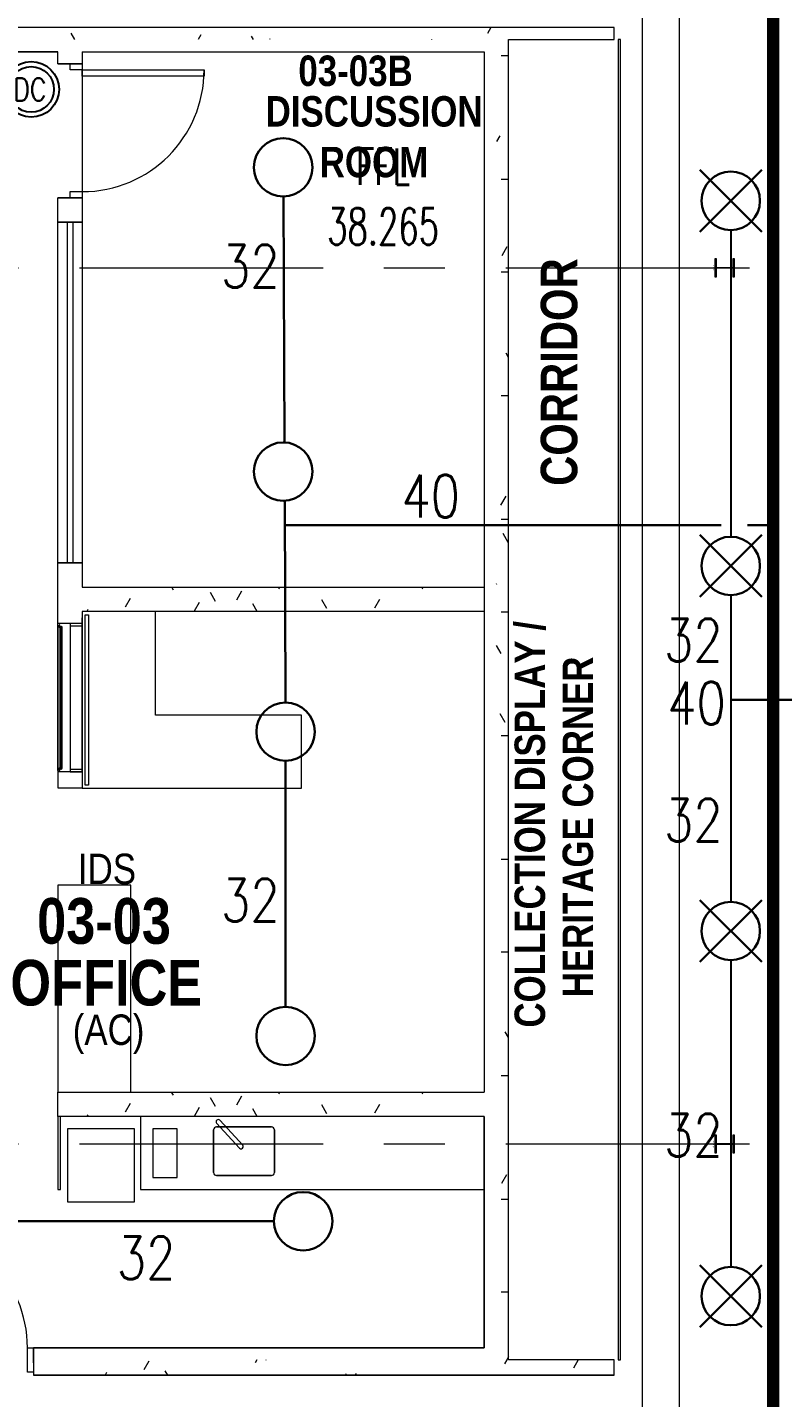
# Model space of a CAD drawing. Header units: millimetres. Extents: x -47219 to 440296, y -79832 to 7189.
# Drawn here: x -68 to 6132, y -41309 to -30050 of the extents above; entities that cross this region are included whole.
import ezdxf

# ---------------------------------------------------------------- set-up
doc = ezdxf.new("R2010")
doc.units = ezdxf.units.MM
doc.linetypes.add('BLK_2 - 3RD STOREY  LOWER ROOF PLAN-archi clean_25 SEPT 2024$0$IDA - Grid Line', pattern=[3500, 2000, -500, 500, -500])
doc.linetypes.add('HIDDEN2', pattern=[4.7625, 3.175, -1.5875])
for name, color, linetype, lineweight in [('BLK_2 - 3RD STOREY  LOWER ROOF PLAN-archi clean_25 SEPT 2024$0$1599_DB_A_BLK2_HQ_R21-2ND STOREY 20230517--$0$S-_COLN----_E', 8, 'Continuous', 9), ('BLK_2 - 3RD STOREY  LOWER ROOF PLAN-archi clean_25 SEPT 2024$0$1599_DB_A_BLK2_HQ_R21-3RD STOREY 230517$0$A-_CLADPANL_E', 8, 'Continuous', 9), ('BLK_2 - 3RD STOREY  LOWER ROOF PLAN-archi clean_25 SEPT 2024$0$1599_DB_A_BLK2_HQ_R21-3RD STOREY 230517$0$A-_DOOR----_E', 8, 'Continuous', 9), ('BLK_2 - 3RD STOREY  LOWER ROOF PLAN-archi clean_25 SEPT 2024$0$1599_DB_A_BLK2_HQ_R21-3RD STOREY 230517$0$S-_COLN----_E', 8, 'Continuous', 9), ('BLK_2 - 3RD STOREY  LOWER ROOF PLAN-archi clean_25 SEPT 2024$0$A-_WALL----_E', 8, 'Continuous', 9), ('BLK_2 - 3RD STOREY  LOWER ROOF PLAN-archi clean_25 SEPT 2024$0$A-_WALLPRTN_E', 8, 'Continuous', 9), ('BLK_2 - 3RD STOREY  LOWER ROOF PLAN-archi clean_25 SEPT 2024$0$A-_WIND----_E', 8, 'Continuous', 9), ('BLK_2 - 3RD STOREY  LOWER ROOF PLAN-archi clean_25 SEPT 2024$0$S-_ANOTGRID_E-1', 8, 'BLK_2 - 3RD STOREY  LOWER ROOF PLAN-archi clean_25 SEPT 2024$0$IDA - Grid Line', 9), ('M-_SPRKPIEX_E-', 1, 'Continuous', 30), ('NW_BEAM AND COLUMN', 134, 'Continuous', 5), ('S-_LINE----_N-', 140, 'Continuous', 18), ('S-TEXT', 140, 'Continuous', 18)]:
    doc.layers.add(name, color=color, linetype=linetype, lineweight=lineweight)
for name, color, linetype in [('M-_FIRESPRK_T-', 7, 'Continuous'), ('M-_SPRKBEAM_E-', 12, 'HIDDEN2'), ('M-FIRE----_E-', 12, 'Continuous'), ('ROOMNAME', 7, 'Continuous')]:
    doc.layers.add(name, color=color, linetype=linetype)
doc.styles.add('BLK_2 - 3RD STOREY  LOWER ROOF PLAN_12 JUNE 2024$0$Arial Narrow_2', font='ARIALN.TTF', dxfattribs={"height": 375})
doc.styles.add('BLK_2 - 3RD STOREY  LOWER ROOF PLAN_12 JUNE 2024$0$Arial Narrow_B_1', font='ARIALNB.TTF', dxfattribs={"height": 500})
doc.styles.add('BLK_2 - 3RD STOREY  LOWER ROOF PLAN_12 JUNE 2024$0$Arial Narrow_B_3', font='ARIALNB.TTF', dxfattribs={"height": 375})
doc.styles.add('RomanS_6', font='romans__.ttf', dxfattribs={"width": 0.65, "height": 2.25})
doc.styles.add('Simplex', font='SIMPLEX.shx', dxfattribs={"width": 0.8, "height": 2.5})
doc.styles.add('Swis721 BlkCn BT', font='swissck.ttf', dxfattribs={"width": 0.65, "height": 8})
doc.styles.add('TW_Romans', font='romans.shx', dxfattribs={"width": 0.8})
pattern_1 = [(0, (-131307.08, -42727.71), (1016, 254), [83.82, -678.18, 83.82, -678.18, -4064]), (0, (-131307.08, -42727.71), (1016, 254), [-1524, 83.82, -1440.18, 83.82, -678.18, -1778]), (0, (-131307.08, -42727.71), (1016, 254), [-3810, 83.82, -424.18, 83.82, -1186.18]), (120, (-130926.08, -42600.71), (-727.9705, 752.8818), [83.82, -678.18, 83.82, -678.18, -4064]), (120, (-130926.08, -42600.71), (-727.9705, 752.8818), [-1524, 83.82, -1440.18, 83.82, -678.18, -1778]), (120, (-130926.08, -42600.71), (-727.9705, 752.8818), [-3810, 83.82, -424.18, 83.82, -1186.18]), (240, (-130799.08, -42092.71), (-288.0295, -1006.8818), [83.82, -678.18, 83.82, -678.18, -4064]), (240, (-130799.08, -42092.71), (-288.0295, -1006.8818), [-1524, 83.82, -1440.18, 83.82, -678.18, -1778]), (240, (-130799.08, -42092.71), (-288.0295, -1006.8818), [-3810, 83.82, -424.18, 83.82, -1186.18])]
pattern_2 = [(180, (131307.08, -119052.03), (-1016, -254), [83.82, -678.18, 83.82, -678.18, -4064]), (180, (131307.08, -119052.03), (-1016, -254), [-1524, 83.82, -1440.18, 83.82, -678.18, -1778]), (180, (131307.08, -119052.03), (-1016, -254), [-3810, 83.82, -424.18, 83.82, -1186.18]), (300, (130926.08, -119179.03), (727.9705, -752.8818), [83.82, -678.18, 83.82, -678.18, -4064]), (300, (130926.08, -119179.03), (727.9705, -752.8818), [-1524, 83.82, -1440.18, 83.82, -678.18, -1778]), (300, (130926.08, -119179.03), (727.9705, -752.8818), [-3810, 83.82, -424.18, 83.82, -1186.18]), (60, (130799.08, -119687.03), (288.0295, 1006.8818), [83.82, -678.18, 83.82, -678.18, -4064]), (60, (130799.08, -119687.03), (288.0295, 1006.8818), [-1524, 83.82, -1440.18, 83.82, -678.18, -1778]), (60, (130799.08, -119687.03), (288.0295, 1006.8818), [-3810, 83.82, -424.18, 83.82, -1186.18])]

# ---------------------------------------------------------------- blocks, each defined once
blk = doc.blocks.new('3rd Structure')
at = {"layer": 'NW_BEAM AND COLUMN', "color": 8}
for p, q in [((-23450, -50650), (-23450, -28550)), ((-23150, -28550), (-23150, -50650)), ((-22854, -36076), (-22854, -35924)), ((-22854, -35924), (-22844, -35924)), ((-22696, -36000), (-22854, -36000)), ((-22844, -35924), (-22844, -35989)), ((-22844, -36011), (-22844, -36076)), ((-22837, -35997), (-22713, -35997)), ((-22713, -36003), (-22837, -36003)), ((-22775, -35997), (-22775, -36003)), ((-22706, -35989), (-22706, -35924)), ((-22706, -35924), (-22696, -35924)), ((-22706, -36076), (-22706, -36011)), ((-22696, -35924), (-22696, -36076)), ((-22844, -36076), (-22854, -36076)), ((-22696, -36076), (-22706, -36076)), ((-22854, -43276), (-22854, -43124)), ((-22854, -43124), (-22844, -43124)), ((-22696, -43200), (-22854, -43200)), ((-22844, -43124), (-22844, -43189)), ((-22844, -43211), (-22844, -43276)), ((-22837, -43197), (-22713, -43197)), ((-22713, -43203), (-22837, -43203)), ((-22775, -43197), (-22775, -43203)), ((-22706, -43189), (-22706, -43124)), ((-22706, -43124), (-22696, -43124)), ((-22706, -43276), (-22706, -43211)), ((-22696, -43124), (-22696, -43276)), ((-22844, -43276), (-22854, -43276)), ((-22696, -43276), (-22706, -43276))]:
    blk.add_line(p, q, dxfattribs=at)
for centre, start, end in [((-22837, -35989), 180, 270), ((-22837, -36011), 90, 180), ((-22713, -35989), 270, 0), ((-22713, -36011), 0, 90), ((-22837, -43189), 180, 270), ((-22837, -43211), 90, 180), ((-22713, -43189), 270, 0), ((-22713, -43211), 0, 90)]:
    blk.add_arc(centre, 7.6, start, end, dxfattribs=at)
at = {"layer": 'S-TEXT', "color": 8, "insert": (-25580, -35019), "char_height": 300, "width": 1510.29, "attachment_point": 2, "line_spacing_factor": 0.983083, "style": 'RomanS_6'}
blk.add_mtext('FFL\\P38.265', dxfattribs=at)
at = {"layer": 'S-TEXT', "color": 8, "char_height": 8, "width": 66.67, "attachment_point": 2, "rotation": 270, "line_spacing_factor": 0.961347, "style": 'Swis721 BlkCn BT'}
for insert in [(-22863, -36000), (-22863, -43200)]:
    blk.add_mtext('152x152x30.0 kg/m', dxfattribs=dict(at, insert=insert))
blk = doc.blocks.new('fire0101')
at = {"color": 0, "linetype": 'Continuous'}
blk.add_circle((0, 0), 100, dxfattribs=at)
blk = doc.blocks.new('Under B spk')
for p, q in [((318, -318), (-318, 318)), ((318, 318), (-318, -318))]:
    blk.add_line(p, q)
blk.add_circle((0, 0), 300)
blk = doc.blocks.new('Extinguisher')
at = {"layer": 'M-FIRE----_E-'}
for radius in [238, 195]:
    blk.add_circle((0, 0), radius, dxfattribs=at)
at = {"color": 7, "style": 'TW_Romans', "width": 0.8}
blk.add_text('DC', height=195, dxfattribs=at).set_placement((-151, -98))
blk = doc.blocks.new('BLK_2 - 3RD STOREY  LOWER ROOF PLAN-archi clean_25 SEPT 2024$0$1599_DB_A_BLK2_HQ_R21-3RD STOREY 230517$0$IDA - F - Single - Swing - 1100L X 2200H - B2-TD01-3251066-LINKVIEW_BLK2_3RD STOREY')
at = {"layer": 'BLK_2 - 3RD STOREY  LOWER ROOF PLAN-archi clean_25 SEPT 2024$0$1599_DB_A_BLK2_HQ_R21-3RD STOREY 230517$0$A-_DOOR----_E'}
for p, q in [((-550, 137.5), (-500, 137.5)), ((-500, 137.5), (-500, -62.5)), ((500, 137.5), (550, 137.5)), ((500, -62.5), (500, 137.5)), ((-500, -62.5), (-550, -62.5)), ((450, -62.5), (500, -62.5)), ((450, -1062.5), (450, -62.5)), ((500, -62.5), (500, -1062.5)), ((550, -62.5), (500, -62.5)), ((500, -1062.5), (450, -1062.5))]:
    blk.add_line(p, q, dxfattribs=at)
blk.add_arc((500, -62.5), 1000, 180, 270, dxfattribs=at)
blk = doc.blocks.new('BLK_2 - 3RD STOREY  LOWER ROOF PLAN-archi clean_25 SEPT 2024$0$1599_DB_A_BLK2_HQ_R21-3RD STOREY 230517$0$IDA - F - Single - Swing - 1100L X 2200H - B2-TD01-3240952-LINKVIEW_BLK2_3RD STOREY')
at = {"layer": 'BLK_2 - 3RD STOREY  LOWER ROOF PLAN-archi clean_25 SEPT 2024$0$1599_DB_A_BLK2_HQ_R21-3RD STOREY 230517$0$A-_DOOR----_E'}
for p, q in [((-550, 50), (-500, 50)), ((-500, 50), (-500, -50)), ((500, 50), (550, 50)), ((500, -50), (500, 50)), ((-500, -50), (-550, -50)), ((450, -50), (500, -50)), ((450, -1050), (450, -50)), ((500, -50), (500, -1050)), ((550, -50), (500, -50)), ((500, -1050), (450, -1050))]:
    blk.add_line(p, q, dxfattribs=at)
blk.add_arc((500, -50), 1000, 180, 270, dxfattribs=at)
blk = doc.blocks.new('BLK_2 - 3RD STOREY  LOWER ROOF PLAN-archi clean_25 SEPT 2024$0$1599_DB_A_BLK2_HQ_R21-3RD STOREY 230517$0$System Panel - Glazed Panel-3871824-LINKVIEW_BLK2_3RD STOREY')
at = {"layer": 'BLK_2 - 3RD STOREY  LOWER ROOF PLAN-archi clean_25 SEPT 2024$0$1599_DB_A_BLK2_HQ_R21-3RD STOREY 230517$0$A-_CLADPANL_E'}
for p, q in [((5425, 18), (-5425, 18)), ((-5425, 18), (-5425, 0)), ((-5425, 0), (5425, 0)), ((5425, 0), (5425, 18))]:
    blk.add_line(p, q, dxfattribs=at)
blk = doc.blocks.new('BLK_2 - 3RD STOREY  LOWER ROOF PLAN-archi clean_25 SEPT 2024$0$fsdfds')
at = {"layer": 'BLK_2 - 3RD STOREY  LOWER ROOF PLAN-archi clean_25 SEPT 2024$0$A-_WIND----_E'}
for p, q in [((83766, -103403), (83765, -103404)), ((83765, -103404), (83765, -103405)), ((83765, -103404), (83770, -103404)), ((83765, -103405), (83769, -103405)), ((83765, -103419), (83765, -103420)), ((83767, -103404), (83766, -103403)), ((83769, -103403), (83766, -103403)), ((83767, -103404), (83766, -103403)), ((83766, -103420), (83766, -103419)), ((83766, -103420), (83766, -103419)), ((83773, -103420), (83766, -103420)), ((83766, -103422), (83789, -103422)), ((83768, -103404), (83767, -103404)), ((83770, -103404), (83767, -103404)), ((83771, -103417), (83767, -103417)), ((83767, -103418), (83770, -103418)), ((84959, -103402), (83768, -103402)), ((83768, -103402), (83768, -103404)), ((83790, -103423), (83769, -103402)), ((83770, -103405), (83786, -103421)), ((83770, -103418), (83775, -103423)), ((84956, -103406), (83771, -103406)), ((83775, -103422), (83771, -103417)), ((83783, -103417), (83771, -103417)), ((83775, -103422), (83771, -103417)), ((83786, -103422), (83775, -103422)), ((83788, -103422), (83775, -103422)), ((83775, -103423), (83780, -103423)), ((84950, -103430), (83777, -103430)), ((83777, -103430), (83777, -103436)), ((83777, -103436), (84950, -103436)), ((83780, -103423), (83780, -103425)), ((83780, -103424), (84938, -103424)), ((83780, -103424), (84937, -103424)), ((83780, -103426), (83782, -103426)), ((83783, -103436), (83780, -103436)), ((83780, -103436), (83781, -103436)), ((83780, -103436), (83784, -103436)), ((83781, -103424), (83781, -103423)), ((83781, -103423), (83787, -103423)), ((83790, -103423), (83781, -103423)), ((83781, -103424), (83781, -103423)), ((83782, -103424), (83781, -103424)), ((83785, -103425), (83781, -103426)), ((83781, -103427), (83789, -103427)), ((83781, -103436), (83783, -103436)), ((84937, -103439), (83781, -103439)), ((83783, -103439), (83781, -103439)), ((83781, -103439), (83786, -103439)), ((83788, -103424), (83782, -103424)), ((83782, -103426), (83785, -103426)), ((83783, -103427), (83784, -103427)), ((83783, -103427), (83786, -103427)), ((83783, -103430), (83785, -103430)), ((83783, -103436), (83783, -103439)), ((83783, -103437), (84936, -103437)), ((83783, -103439), (83785, -103439)), ((83788, -103436), (83784, -103436)), ((83784, -103436), (83791, -103436)), ((83784, -103440), (84943, -103440)), ((83788, -103426), (83785, -103426)), ((83785, -103426), (83785, -103425)), ((83785, -103425), (83788, -103425)), ((83785, -103426), (83785, -103425)), ((83785, -103426), (83788, -103426)), ((83793, -103436), (83785, -103436)), ((83785, -103436), (83788, -103436)), ((83785, -103436), (83791, -103436)), ((83785, -103439), (83785, -103437)), ((83785, -103437), (83788, -103437)), ((83785, -103437), (83791, -103437)), ((83785, -103439), (83785, -103437)), ((83786, -103439), (83785, -103439)), ((83785, -103439), (83790, -103439)), ((83786, -103439), (83785, -103439)), ((83787, -103424), (83786, -103424)), ((83786, -103426), (83788, -103426)), ((83786, -103427), (83787, -103427)), ((83786, -103427), (83789, -103427)), ((83786, -103430), (83788, -103430)), ((83786, -103439), (83790, -103439)), ((83787, -103423), (83787, -103424)), ((83787, -103427), (83789, -103430)), ((83788, -103425), (83788, -103424)), ((83788, -103424), (83790, -103424)), ((83790, -103424), (83788, -103424)), ((83788, -103424), (83788, -103426)), ((83788, -103424), (83790, -103424)), ((83788, -103437), (83788, -103439)), ((83788, -103439), (83790, -103439)), ((83788, -103439), (83790, -103439)), ((83789, -103430), (83791, -103430)), ((83791, -103430), (83790, -103424)), ((83790, -103439), (83791, -103437)), ((83790, -103439), (83791, -103437)), ((83791, -103437), (83793, -103436)), ((83791, -103437), (83793, -103436)), ((84942, -103436), (84934, -103436)), ((84934, -103436), (84936, -103437)), ((84934, -103436), (84936, -103437)), ((84937, -103424), (84936, -103430)), ((84936, -103430), (84938, -103430)), ((84936, -103436), (84943, -103436)), ((84936, -103436), (84942, -103436)), ((84936, -103437), (84937, -103439)), ((84936, -103437), (84942, -103437)), ((84936, -103437), (84937, -103439)), ((84958, -103402), (84937, -103423)), ((84946, -103423), (84937, -103423)), ((84939, -103424), (84937, -103424)), ((84937, -103424), (84939, -103424)), ((84937, -103439), (84939, -103439)), ((84937, -103439), (84939, -103439)), ((84937, -103439), (84942, -103439)), ((84937, -103439), (84941, -103439)), ((84938, -103424), (84939, -103424)), ((84938, -103430), (84940, -103427)), ((84938, -103427), (84946, -103427)), ((84938, -103427), (84941, -103427)), ((84939, -103422), (84961, -103422)), ((84952, -103422), (84939, -103422)), ((84945, -103424), (84939, -103424)), ((84939, -103424), (84939, -103425)), ((84939, -103426), (84939, -103424)), ((84942, -103426), (84939, -103426)), ((84939, -103425), (84942, -103425)), ((84939, -103426), (84942, -103426)), ((84939, -103430), (84941, -103430)), ((84943, -103436), (84939, -103436)), ((84939, -103436), (84942, -103436)), ((84939, -103439), (84939, -103437)), ((84939, -103437), (84942, -103437)), ((84940, -103424), (84940, -103423)), ((84940, -103423), (84946, -103423)), ((84941, -103424), (84940, -103424)), ((84940, -103426), (84941, -103426)), ((84940, -103427), (84941, -103427)), ((84941, -103421), (84957, -103405)), ((84952, -103422), (84941, -103422)), ((84941, -103427), (84944, -103427)), ((84942, -103439), (84941, -103439)), ((84941, -103439), (84946, -103439)), ((84942, -103439), (84941, -103439)), ((84946, -103426), (84942, -103425)), ((84942, -103425), (84942, -103426)), ((84942, -103425), (84942, -103426)), ((84942, -103426), (84945, -103426)), ((84942, -103430), (84944, -103430)), ((84942, -103437), (84942, -103439)), ((84942, -103437), (84942, -103439)), ((84942, -103439), (84944, -103439)), ((84943, -103427), (84944, -103427)), ((84943, -103436), (84947, -103436)), ((84956, -103417), (84944, -103417)), ((84947, -103436), (84944, -103436)), ((84944, -103439), (84944, -103436)), ((84944, -103436), (84946, -103436)), ((84946, -103439), (84944, -103439)), ((84946, -103424), (84945, -103424)), ((84945, -103426), (84947, -103426)), ((84946, -103423), (84946, -103424)), ((84946, -103423), (84946, -103424)), ((84946, -103436), (84947, -103436)), ((84947, -103425), (84947, -103423)), ((84947, -103423), (84952, -103423)), ((84950, -103436), (84950, -103430)), ((84956, -103417), (84952, -103422)), ((84956, -103417), (84952, -103422)), ((84952, -103423), (84957, -103418)), ((84961, -103420), (84954, -103420)), ((84960, -103417), (84956, -103417)), ((84957, -103404), (84962, -103404)), ((84960, -103404), (84957, -103404)), ((84957, -103418), (84960, -103418)), ((84961, -103403), (84958, -103403)), ((84958, -103405), (84962, -103405)), ((84959, -103404), (84959, -103402)), ((84960, -103404), (84959, -103404)), ((84961, -103403), (84960, -103404)), ((84961, -103403), (84960, -103404)), ((84962, -103404), (84961, -103403)), ((84961, -103419), (84961, -103420)), ((84961, -103419), (84961, -103420)), ((84962, -103405), (84962, -103404)), ((84962, -103420), (84962, -103419)), ((84954, -103506), (83754, -103506)), ((83754, -103506), (83754, -103606)), ((83773, -103606), (83773, -103506)), ((84973, -103506), (84954, -103506)), ((84954, -103506), (84954, -103606)), ((84973, -103606), (84973, -103506)), ((83754, -103606), (84954, -103606)), ((84954, -103606), (84973, -103606))]:
    blk.add_line(p, q, dxfattribs=at)
for centre, radius, start, end in [((83767, -103419), 1.6, 90, 180), ((83766, -103421), 1.15, 118.5719, 61.4281), ((83767, -103419), 0.5, 90, 180), ((83768, -103402), 0.4, 45, 180), ((83770, -103405), 0.5, 45, 196.7819), ((83780, -103436), 0.4, 90, 253.2527), ((83780, -103425), 0.5, 180, 270), ((83781, -103427), 0.421, 115.0113, 255.9792), ((83788, -103423), 7.76, 211.6051, 234.3093), ((83784, -103436), 4.5, 234.7827, 305.2173), ((83782, -103425), 0.5, 270, 90), ((83788, -103425), 6.04, 207.9503, 233.1294), ((83783, -103436), 1, 0, 90), ((83790, -103424), 6.63, 211.0307, 234.8005), ((83785, -103436), 0.475, 90, 270), ((83786, -103425), 0.5, 90, 270), ((83786, -103421), 0.5, 270, 45), ((83790, -103426), 4.39, 204.9984, 241.3666), ((83788, -103425), 0.5, 270, 0), ((83790, -103423), 0.5, 270, 45), ((84938, -103423), 0.5, 135, 270), ((84940, -103425), 0.5, 180, 270), ((84937, -103426), 4.39, 298.6334, 335.0016), ((84941, -103421), 0.5, 135, 270), ((84941, -103425), 0.5, 270, 90), ((84937, -103424), 6.63, 305.1995, 328.9693), ((84943, -103436), 4.5, 234.7827, 305.2173), ((84939, -103425), 6.04, 306.8706, 332.0497), ((84942, -103436), 0.475, 270, 90), ((84944, -103436), 1, 90, 180), ((84945, -103425), 0.5, 90, 270), ((84939, -103423), 7.76, 305.6907, 328.3949), ((84946, -103427), 0.421, 284.0208, 64.9887), ((84947, -103425), 0.5, 270, 0), ((84947, -103436), 0.4, 286.7473, 90), ((84957, -103405), 0.5, 343.2181, 135), ((84959, -103402), 0.4, 0, 135), ((84960, -103419), 1.6, 0, 90), ((84960, -103419), 0.5, 0, 90), ((84961, -103421), 1.15, 118.5719, 61.4281)]:
    blk.add_arc(centre, radius, start, end, dxfattribs=at)
for points, knots in [([(83767, -103417), (83767, -103417), (83767, -103417), (83766, -103418), (83766, -103418), (83766, -103418), (83766, -103418), (83766, -103418), (83766, -103418), (83765, -103418), (83765, -103419), (83765, -103419), (83765, -103419)], [0, 0, 0, 0, 0.166667, 0.25, 0.333333, 0.416667, 0.5, 0.583333, 0.666667, 0.75, 0.833333, 1, 1, 1, 1]), ([(83765, -103420), (83765, -103420), (83765, -103420), (83765, -103420), (83765, -103420), (83765, -103421), (83765, -103421), (83765, -103421), (83765, -103421), (83765, -103422), (83765, -103422), (83765, -103422), (83765, -103422), (83765, -103422), (83765, -103422), (83766, -103422), (83766, -103422), (83766, -103422), (83766, -103422), (83766, -103422), (83766, -103422), (83766, -103422), (83767, -103422), (83767, -103422), (83767, -103422), (83767, -103422), (83767, -103421), (83767, -103421), (83767, -103421), (83767, -103421), (83767, -103420), (83767, -103420), (83767, -103420), (83767, -103420), (83766, -103420)], [0, 0, 0, 0, 0.047619, 0.071429, 0.095238, 0.119048, 0.190476, 0.238095, 0.285714, 0.309524, 0.333333, 0.357143, 0.380952, 0.404762, 0.428571, 0.452381, 0.47619, 0.5, 0.52381, 0.547619, 0.571429, 0.595238, 0.619048, 0.642857, 0.666667, 0.690476, 0.714286, 0.761905, 0.809524, 0.857143, 0.904762, 0.928571, 0.952381, 1, 1, 1, 1]), ([(83766, -103419), (83766, -103419), (83766, -103419), (83767, -103419), (83767, -103419), (83767, -103419), (83767, -103418), (83767, -103418)], [0, 0, 0, 0, 0.25, 0.458333, 0.666667, 0.833333, 1, 1, 1, 1]), ([(83769, -103402), (83769, -103402), (83769, -103402), (83768, -103402), (83768, -103402), (83768, -103402), (83768, -103402), (83768, -103402), (83768, -103402)], [0, 0, 0, 0, 0.166667, 0.305556, 0.444444, 0.583333, 0.722222, 1, 1, 1, 1]), ([(83769, -103405), (83769, -103405), (83769, -103405), (83769, -103405), (83769, -103405), (83769, -103404), (83770, -103404), (83770, -103404)], [0, 0, 0, 0, 0.1818182, 0.3181818, 0.4545455, 0.5909091, 0.6818182, 0.6818182, 0.6818182, 0.6818182]), ([(83780, -103436), (83780, -103436), (83779, -103436), (83779, -103436), (83779, -103436), (83779, -103436), (83779, -103436), (83780, -103436), (83780, -103436)], [-1, -1, -1, -1, -0.772727, -0.636364, -0.454545, -0.272727, -0.136364, 0, 0, 0, 0]), ([(83780, -103425), (83780, -103425), (83780, -103425), (83780, -103425), (83780, -103425), (83780, -103425), (83780, -103426), (83780, -103426)], [0, 0, 0, 0, 0.25, 0.458333, 0.666667, 0.833333, 1, 1, 1, 1]), ([(83781, -103426), (83781, -103426), (83781, -103427), (83781, -103427), (83781, -103427), (83781, -103427), (83781, -103427), (83781, -103427), (83781, -103427)], [-1, -1, -1, -1, -0.85, -0.7, -0.5, -0.3, -0.15, 0, 0, 0, 0]), ([(83781, -103439), (83782, -103439), (83782, -103440), (83783, -103440), (83783, -103440), (83784, -103440), (83784, -103440), (83784, -103440), (83785, -103440), (83786, -103440), (83786, -103439), (83786, -103439)], [-1, -1, -1, -1, -0.8, -0.7, -0.6, -0.55, -0.5, -0.4, -0.3, -0.2, 0, 0, 0, 0]), ([(83782, -103426), (83782, -103426), (83782, -103425), (83782, -103425), (83782, -103425), (83783, -103425), (83783, -103425), (83783, -103425), (83782, -103425), (83782, -103425), (83782, -103425), (83782, -103424), (83782, -103424)], [0, 0, 0, 0, 0.083333, 0.166667, 0.25, 0.375, 0.5, 0.625, 0.729167, 0.833333, 0.916667, 1, 1, 1, 1]), ([(83784, -103436), (83784, -103436), (83784, -103436), (83784, -103436), (83784, -103436), (83784, -103436), (83784, -103436), (83784, -103436), (83783, -103436), (83783, -103436), (83783, -103436)], [-1, -1, -1, -1, -0.833333, -0.666667, -0.5, -0.416667, -0.333333, -0.25, -0.166667, 0, 0, 0, 0]), ([(83785, -103436), (83785, -103436), (83785, -103436), (83785, -103436), (83785, -103436), (83784, -103436), (83784, -103436), (83784, -103436), (83785, -103436), (83785, -103436), (83785, -103436), (83785, -103436), (83785, -103436)], [-1, -1, -1, -1, -0.916667, -0.833333, -0.729167, -0.625, -0.5, -0.375, -0.270833, -0.166667, -0.083333, 0, 0, 0, 0]), ([(83786, -103424), (83786, -103424), (83786, -103425), (83786, -103425), (83785, -103425), (83785, -103425), (83785, -103425), (83785, -103425), (83785, -103425), (83786, -103425), (83786, -103425), (83786, -103426), (83786, -103426)], [0, 0, 0, 0, 0.083333, 0.166667, 0.25, 0.375, 0.5, 0.625, 0.729167, 0.833333, 0.916667, 1, 1, 1, 1]), ([(83787, -103421), (83787, -103421), (83787, -103422), (83786, -103422), (83786, -103422), (83786, -103422), (83786, -103422), (83786, -103422)], [0.2222222, 0.2222222, 0.2222222, 0.2222222, 0.4444444, 0.6111111, 0.75, 0.875, 1, 1, 1, 1]), ([(83790, -103424), (83790, -103424), (83790, -103424), (83790, -103423), (83790, -103423), (83790, -103423), (83790, -103423)], [0.2222222, 0.2222222, 0.2222222, 0.2222222, 0.3333333, 0.5, 0.6666667, 1, 1, 1, 1]), ([(84937, -103423), (84937, -103423), (84937, -103423), (84937, -103423), (84937, -103423), (84937, -103424), (84937, -103424), (84937, -103424)], [-1, -1, -1, -1, -0.8333333, -0.6666667, -0.5, -0.3333333, -0.2222222, -0.2222222, -0.2222222, -0.2222222]), ([(84939, -103425), (84939, -103425), (84939, -103425), (84939, -103425), (84939, -103425), (84939, -103426), (84940, -103426)], [-0.75, -0.75, -0.75, -0.75, -0.5, -0.3333333, -0.1666667, 0, 0, 0, 0]), ([(84941, -103422), (84941, -103422), (84941, -103422), (84941, -103422), (84941, -103422), (84941, -103422), (84940, -103422)], [-1, -1, -1, -1, -0.8333333, -0.7222222, -0.6111111, -0.4444444, -0.4444444, -0.4444444, -0.4444444]), ([(84941, -103426), (84941, -103426), (84941, -103425), (84941, -103425), (84942, -103425), (84942, -103425), (84942, -103425), (84942, -103425), (84942, -103425), (84941, -103425), (84941, -103425), (84941, -103424), (84941, -103424)], [-1, -1, -1, -1, -0.916667, -0.8125, -0.729167, -0.625, -0.5, -0.375, -0.25, -0.166667, -0.083333, 0, 0, 0, 0]), ([(84941, -103439), (84941, -103439), (84941, -103440), (84942, -103440), (84943, -103440), (84943, -103440), (84944, -103440), (84944, -103440), (84945, -103440), (84946, -103439), (84946, -103439)], [0, 0, 0, 0, 0.2, 0.3, 0.4, 0.5, 0.6, 0.7, 0.8, 1, 1, 1, 1]), ([(84942, -103436), (84942, -103436), (84942, -103436), (84942, -103436), (84943, -103436), (84943, -103436), (84943, -103436), (84943, -103436), (84943, -103436), (84942, -103436), (84942, -103436), (84942, -103436), (84942, -103436)], [0, 0, 0, 0, 0.083333, 0.166667, 0.270833, 0.375, 0.5, 0.625, 0.729167, 0.833333, 0.916667, 1, 1, 1, 1]), ([(84944, -103436), (84944, -103436), (84944, -103436), (84944, -103436), (84943, -103436), (84943, -103436), (84943, -103436), (84943, -103436), (84943, -103436), (84943, -103436), (84943, -103436)], [0, 0, 0, 0, 0.166667, 0.25, 0.333333, 0.416667, 0.5, 0.666667, 0.833333, 1, 1, 1, 1]), ([(84945, -103424), (84945, -103424), (84945, -103425), (84945, -103425), (84945, -103425), (84944, -103425), (84944, -103425), (84944, -103425), (84945, -103425), (84945, -103425), (84945, -103425), (84945, -103426), (84945, -103426)], [-1, -1, -1, -1, -0.916667, -0.8125, -0.729167, -0.625, -0.5, -0.375, -0.25, -0.166667, -0.083333, 0, 0, 0, 0]), ([(84946, -103427), (84946, -103427), (84946, -103427), (84946, -103427), (84946, -103427), (84946, -103427), (84946, -103427), (84946, -103426), (84946, -103426)], [0, 0, 0, 0, 0.15, 0.3, 0.5, 0.7, 0.85, 1, 1, 1, 1]), ([(84947, -103426), (84947, -103426), (84947, -103425), (84947, -103425), (84947, -103425), (84947, -103425), (84947, -103425), (84947, -103425)], [-1, -1, -1, -1, -0.833333, -0.625, -0.458333, -0.25, 0, 0, 0, 0]), ([(84947, -103436), (84948, -103436), (84948, -103436), (84948, -103436), (84948, -103436), (84948, -103436), (84948, -103436), (84947, -103436), (84947, -103436)], [0, 0, 0, 0, 0.136364, 0.272727, 0.454545, 0.636364, 0.795455, 1, 1, 1, 1]), ([(84957, -103404), (84957, -103404), (84957, -103404), (84958, -103404), (84958, -103405), (84958, -103405), (84958, -103405), (84958, -103405), (84958, -103405)], [-0.7727273, -0.7727273, -0.7727273, -0.7727273, -0.6818182, -0.5909091, -0.4545455, -0.3181818, -0.1818182, 0, 0, 0, 0]), ([(84959, -103402), (84959, -103402), (84959, -103402), (84959, -103402), (84959, -103402), (84959, -103402), (84959, -103402), (84958, -103402)], [-1, -1, -1, -1, -0.7222222, -0.5833333, -0.4444444, -0.3055556, -0.1666667, -0.1666667, -0.1666667, -0.1666667]), ([(84962, -103419), (84962, -103419), (84962, -103419), (84962, -103418), (84962, -103418), (84961, -103418), (84961, -103418), (84961, -103418), (84961, -103418), (84961, -103418), (84960, -103417), (84960, -103417), (84960, -103417)], [-1, -1, -1, -1, -0.833333, -0.75, -0.666667, -0.583333, -0.5, -0.416667, -0.333333, -0.25, -0.166667, 0, 0, 0, 0]), ([(84960, -103418), (84960, -103418), (84960, -103419), (84960, -103419), (84961, -103419), (84961, -103419), (84961, -103419), (84961, -103419)], [-1, -1, -1, -1, -0.833333, -0.625, -0.458333, -0.25, 0, 0, 0, 0]), ([(84961, -103420), (84961, -103420), (84960, -103420), (84960, -103420), (84960, -103420), (84960, -103421), (84960, -103421), (84960, -103421), (84960, -103421), (84960, -103422), (84960, -103422), (84960, -103422), (84960, -103422), (84961, -103422), (84961, -103422), (84961, -103422), (84961, -103422), (84961, -103422), (84961, -103422), (84961, -103422), (84962, -103422), (84962, -103422), (84962, -103422), (84962, -103422), (84962, -103422), (84962, -103422), (84962, -103421), (84962, -103421), (84962, -103421), (84962, -103421), (84962, -103420), (84962, -103420), (84962, -103420), (84962, -103420), (84962, -103420)], [-1, -1, -1, -1, -0.952381, -0.928571, -0.904762, -0.857143, -0.809524, -0.761905, -0.714286, -0.690476, -0.666667, -0.642857, -0.619048, -0.595238, -0.571429, -0.547619, -0.52381, -0.5, -0.47619, -0.452381, -0.428571, -0.404762, -0.380952, -0.357143, -0.333333, -0.309524, -0.285714, -0.238095, -0.190476, -0.119048, -0.095238, -0.071429, -0.047619, 0, 0, 0, 0])]:
    blk.add_open_spline(points, degree=3, knots=knots, dxfattribs=at)
for points in [[(83781, -103427), (83781, -103428), (83782, -103429), (83783, -103429), (83783, -103430)], [(83785, -103430), (83784, -103429), (83784, -103429), (83783, -103428), (83783, -103427)], [(83784, -103427), (83784, -103428), (83785, -103429), (83786, -103429), (83786, -103430)], [(83788, -103430), (83787, -103429), (83787, -103429), (83786, -103428), (83786, -103428), (83786, -103427)], [(83788, -103426), (83788, -103426), (83788, -103425), (83788, -103425), (83788, -103425), (83788, -103425)], [(84941, -103427), (84941, -103428), (84941, -103428), (84940, -103429), (84940, -103429), (84939, -103430)], [(84941, -103430), (84941, -103429), (84942, -103429), (84943, -103428), (84943, -103427)], [(84944, -103427), (84944, -103428), (84943, -103429), (84943, -103429), (84942, -103430)], [(84944, -103430), (84944, -103429), (84945, -103429), (84946, -103428), (84946, -103427)]]:
    blk.add_open_spline(points, degree=3, dxfattribs=at)
blk = doc.blocks.new('BLK_2 - 3RD STOREY  LOWER ROOF PLAN-archi clean_25 SEPT 2024$0$sdfsdf')
at = {"layer": 'BLK_2 - 3RD STOREY  LOWER ROOF PLAN-archi clean_25 SEPT 2024$0$1599_DB_A_BLK2_HQ_R21-3RD STOREY 230517$0$S-_COLN----_E'}
h = blk.add_hatch(dxfattribs=at)
h.set_pattern_fill('FP_2', color=256, style=0, pattern_type=2)
h.set_pattern_definition(pattern_1)
h.paths.add_polyline_path([(-130986, -72877), (-130986, -72777), (-132086, -72777), (-132086, -72877)], flags=0)
h = blk.add_hatch(dxfattribs=at)
h.set_pattern_fill('FP_2', color=256, style=0, pattern_type=2)
h.set_pattern_definition(pattern_1)
h.paths.add_polyline_path([(-127536, -72877), (-126568, -72877), (-126568, -72777), (-130986, -72777), (-130986, -72877), (-128748, -72877)], flags=0)
h = blk.add_hatch(dxfattribs=at)
h.set_pattern_fill('FP_2', color=256, style=0, pattern_type=2)
h.set_pattern_definition(pattern_1)
h.paths.add_polyline_path([(-127436, -83727), (-127436, -72877), (-127536, -72877), (-127536, -83727)], flags=0)
at = {"layer": 'BLK_2 - 3RD STOREY  LOWER ROOF PLAN-archi clean_25 SEPT 2024$0$1599_DB_A_BLK2_HQ_R21-3RD STOREY 230517$0$S-_COLN----_E', "extrusion": (0, 0, -1)}
h = blk.add_hatch(dxfattribs=at)
h.set_pattern_fill('FP_2', color=256, angle=180, style=0, pattern_type=2)
h.set_pattern_definition([(180, (131307.08, -114902.16), (-1016, -254), [83.82, -678.18, 83.82, -678.18, -4064]), (180, (131307.08, -114902.16), (-1016, -254), [-1524, 83.82, -1440.18, 83.82, -678.18, -1778]), (180, (131307.08, -114902.16), (-1016, -254), [-3810, 83.82, -424.18, 83.82, -1186.18]), (300, (130926.08, -115029.16), (727.9705, -752.8818), [83.82, -678.18, 83.82, -678.18, -4064]), (300, (130926.08, -115029.16), (727.9705, -752.8818), [-1524, 83.82, -1440.18, 83.82, -678.18, -1778]), (300, (130926.08, -115029.16), (727.9705, -752.8818), [-3810, 83.82, -424.18, 83.82, -1186.18]), (60, (130799.08, -115537.16), (288.0295, 1006.8818), [83.82, -678.18, 83.82, -678.18, -4064]), (60, (130799.08, -115537.16), (288.0295, 1006.8818), [-1524, 83.82, -1440.18, 83.82, -678.18, -1778]), (60, (130799.08, -115537.16), (288.0295, 1006.8818), [-3810, 83.82, -424.18, 83.82, -1186.18])])
h.paths.add_polyline_path([(127636, -77378), (127636, -77578), (131136, -77578), (131136, -77378)])
h = blk.add_hatch(dxfattribs=at)
h.set_pattern_fill('FP_2', color=256, angle=180, style=0, pattern_type=2)
h.set_pattern_definition(pattern_2)
h.paths.add_polyline_path([(127636, -81527), (127636, -81727), (131136, -81727), (131136, -81527)])
h = blk.add_hatch(dxfattribs=at)
h.set_pattern_fill('FP_2', color=256, angle=180, style=0, pattern_type=2)
h.set_pattern_definition(pattern_2)
h.paths.add_polyline_path([(131086, -81527), (131036, -81527), (131036, -81727), (131136, -81727), (131136, -81527)], flags=0)
at = {"layer": 'BLK_2 - 3RD STOREY  LOWER ROOF PLAN-archi clean_25 SEPT 2024$0$1599_DB_A_BLK2_HQ_R21-3RD STOREY 230517$0$S-_COLN----_E'}
h = blk.add_hatch(dxfattribs=at)
h.set_pattern_fill('FP_2', color=256, style=0, pattern_type=2)
h.set_pattern_definition(pattern_1)
h.paths.add_polyline_path([(-131486, -83852), (-126568, -83852), (-126568, -83727), (-131486, -83727), (-131486, -83790)], flags=0)
blk.add_lwpolyline([(-130911, -77603), (-130886, -77603), (-130886, -79003), (-130911, -79003)], close=True)
at = {"layer": 'BLK_2 - 3RD STOREY  LOWER ROOF PLAN-archi clean_25 SEPT 2024$0$1599_DB_A_BLK2_HQ_R21-2ND STOREY 20230517--$0$S-_COLN----_E'}
blk.add_lwpolyline([(-131061, -77178), (-131011, -77178), (-131011, -74377), (-131061, -74377)], close=True, dxfattribs=at)
at = {"layer": 'BLK_2 - 3RD STOREY  LOWER ROOF PLAN-archi clean_25 SEPT 2024$0$1599_DB_A_BLK2_HQ_R21-3RD STOREY 230517$0$S-_COLN----_E'}
for p, q in [((-126568, -72777), (-132286, -72777)), ((-126568, -72877), (-126568, -72777)), ((-127436, -83727), (-127436, -72877)), ((-127436, -72877), (-126568, -72877)), ((-131136, -73077), (-131136, -72977)), ((-130936, -72977), (-130936, -77378)), ((-130936, -72977), (-127636, -72977)), ((-127636, -72977), (-127636, -81527)), ((-131136, -77584), (-131136, -74177)), ((-131135, -79028), (-131136, -77378)), ((-130936, -77378), (-127636, -77378)), ((-130936, -77676), (-131136, -77676)), ((-130936, -77578), (-130936, -77628)), ((-127636, -77578), (-130936, -77578)), ((-130936, -78895), (-131135, -78895)), ((-130936, -79028), (-131135, -79028)), ((-131136, -81527), (-127636, -81527)), ((-131136, -81727), (-131136, -81527)), ((-127636, -81727), (-131136, -81727)), ((-131336, -83752), (-131336, -83627)), ((-131336, -83627), (-131336, -83852)), ((-126568, -83727), (-127436, -83727)), ((-126568, -83852), (-126568, -83727))]:
    blk.add_line(p, q, dxfattribs=at)
for points in [[(-132286, -72977), (-131136, -72977), (-132286, -72977), (-131136, -72977), (-132286, -72977), (-131136, -72977)], [(-131136, -73077), (-130936, -73077), (-131136, -73077), (-130936, -73077), (-131136, -73077), (-130936, -73077)], [(-131136, -74177), (-130936, -74177), (-131136, -74177), (-130936, -74177), (-131136, -74177), (-130936, -74177)], [(-131136, -74377), (-130936, -74377), (-131136, -74377), (-130936, -74377), (-131136, -74377), (-130936, -74377)], [(-131136, -77178), (-130936, -77178), (-131136, -77178), (-130936, -77178), (-131136, -77178), (-130936, -77178)], [(-127636, -81727), (-127636, -83627), (-127636, -81727), (-127636, -83627), (-127636, -81727), (-127636, -83627)], [(-129858, -81837), (-129858, -82187), (-129858, -81837), (-129858, -82187), (-129858, -81837), (-129858, -82187)], [(-129833, -81782), (-129646, -81986), (-129833, -81782), (-129646, -81986), (-129833, -81782), (-129646, -81986)], [(-129383, -81812), (-129833, -81812), (-129383, -81812), (-129833, -81812), (-129383, -81812), (-129833, -81812)], [(-129619, -81962), (-129807, -81758), (-129619, -81962), (-129807, -81758), (-129619, -81962), (-129807, -81758)], [(-129358, -82187), (-129358, -81837), (-129358, -82187), (-129358, -81837), (-129358, -82187), (-129358, -81837)], [(-129833, -82212), (-129383, -82212), (-129833, -82212), (-129383, -82212), (-129833, -82212), (-129383, -82212)], [(-127636, -83627), (-131336, -83627), (-127636, -83627), (-131336, -83627), (-127636, -83627), (-131336, -83627)], [(-131336, -83852), (-126568, -83852), (-131336, -83852), (-126568, -83852), (-131336, -83852), (-126568, -83852)]]:
    blk.add_lwpolyline(points, dxfattribs=at)
for points in [[(-130336, -77578), (-130936, -77578), (-130936, -79028), (-129136, -79028), (-129136, -78428), (-130336, -78428), (-130336, -77578), (-130936, -77578), (-130936, -79028), (-129136, -79028), (-129136, -78428), (-130336, -78428), (-130336, -77578), (-130936, -77578), (-130936, -79028), (-129136, -79028), (-129136, -78428), (-130336, -78428)], [(-131136, -79827), (-131136, -81527), (-130536, -81527), (-130536, -79827), (-131136, -79827), (-131136, -81527), (-130536, -81527), (-130536, -79827), (-131136, -79827), (-131136, -81527), (-130536, -81527), (-130536, -79827)], [(-131136, -81727), (-131136, -82327), (-131116, -82327), (-131116, -81727), (-131136, -81727), (-131136, -82327), (-131116, -82327), (-131116, -81727), (-131136, -81727), (-131136, -82327), (-131116, -82327), (-131116, -81727)], [(-130458, -81727), (-130458, -82327), (-127636, -82327), (-127636, -81727), (-130458, -81727), (-130458, -82327), (-127636, -82327), (-127636, -81727), (-130458, -81727), (-130458, -82327), (-127636, -82327), (-127636, -81727)], [(-131058, -81827), (-131058, -82427), (-130508, -82427), (-130508, -81827), (-131058, -81827), (-131058, -82427), (-130508, -82427), (-130508, -81827), (-131058, -81827), (-131058, -82427), (-130508, -82427), (-130508, -81827)], [(-130358, -81827), (-130358, -82227), (-130158, -82227), (-130158, -81827), (-130358, -81827), (-130358, -82227), (-130158, -82227), (-130158, -81827), (-130358, -81827), (-130358, -82227), (-130158, -82227), (-130158, -81827)]]:
    blk.add_lwpolyline(points, close=True, dxfattribs=at)
for centre, radius, start, end in [((-129833, -81837), 25, 90, 180), ((-129820, -81770), 17.8, 42.5957, 222.5957), ((-129383, -81837), 25, 0, 90), ((-129632, -81974), 17.8, 222.5957, 42.5957), ((-129833, -82187), 25, 180, 270), ((-129383, -82187), 25, 270, 0)]:
    blk.add_arc(centre, radius, start, end, dxfattribs=at)
at = {"layer": 'BLK_2 - 3RD STOREY  LOWER ROOF PLAN-archi clean_25 SEPT 2024$0$A-_WALLPRTN_E'}
blk.add_line((-130936, -77760), (-130936, -77628), dxfattribs=at)
at = {"rotation": 90}
blk.add_blockref('BLK_2 - 3RD STOREY  LOWER ROOF PLAN-archi clean_25 SEPT 2024$0$fsdfds', (-234542, -162649), dxfattribs=at)
at = {"layer": 'BLK_2 - 3RD STOREY  LOWER ROOF PLAN-archi clean_25 SEPT 2024$0$1599_DB_A_BLK2_HQ_R21-3RD STOREY 230517$0$S-_COLN----_E'}
for name, p, rotation in [('BLK_2 - 3RD STOREY  LOWER ROOF PLAN-archi clean_25 SEPT 2024$0$1599_DB_A_BLK2_HQ_R21-3RD STOREY 230517$0$System Panel - Glazed Panel-3871824-LINKVIEW_BLK2_3RD STOREY', (-126536, -78302), 270), ('BLK_2 - 3RD STOREY  LOWER ROOF PLAN-archi clean_25 SEPT 2024$0$1599_DB_A_BLK2_HQ_R21-3RD STOREY 230517$0$IDA - F - Single - Swing - 1100L X 2200H - B2-TD01-3240952-LINKVIEW_BLK2_3RD STOREY', (-130986, -73627), 90), ('BLK_2 - 3RD STOREY  LOWER ROOF PLAN-archi clean_25 SEPT 2024$0$1599_DB_A_BLK2_HQ_R21-3RD STOREY 230517$0$IDA - F - Single - Swing - 1100L X 2200H - B2-TD01-3251066-LINKVIEW_BLK2_3RD STOREY', (-131886, -83690), 180)]:
    blk.add_blockref(name, p, dxfattribs=dict(at, rotation=rotation))
blk = doc.blocks.new('BLK_2 - 3RD STOREY  LOWER ROOF PLAN-archi clean_25 SEPT 2024')
at = {"layer": 'BLK_2 - 3RD STOREY  LOWER ROOF PLAN-archi clean_25 SEPT 2024$0$S-_ANOTGRID_E-1'}
for p, q in [((-141459, -74752), (-96555, -74752)), ((-141459, -81952), (-96555, -81952))]:
    blk.add_line(p, q, dxfattribs=at)
at = {"layer": 'BLK_2 - 3RD STOREY  LOWER ROOF PLAN-archi clean_25 SEPT 2024$0$A-_WALL----_E'}
blk.add_blockref('BLK_2 - 3RD STOREY  LOWER ROOF PLAN-archi clean_25 SEPT 2024$0$sdfsdf', (0, 0), dxfattribs=at)

msp = doc.modelspace()

# ---------------------------------------------------------------- linework, layer by layer
at = {"layer": 'M-_SPRKBEAM_E-'}
for p, q in [((5706.8, -31714.7), (5706.8, -34234.7)), ((5706.8, -34714.7), (5706.8, -37234.7)), ((5706.8, -37714.7), (5706.8, -40234.7))]:
    msp.add_line(p, q, dxfattribs=at)
at = {"layer": 'M-_SPRKPIEX_E-'}
for p, q in [((2033.7, -31439.7), (2042.8, -33460)), ((2045, -33939.4), (2050.7, -35597.1)), ((2041.8, -34138.7), (5629.1, -34138.7)), ((5843.2, -34138.7), (6054.8, -34138.7)), ((6999, -35576), (5706.8, -35576)), ((2051.6, -38097.1), (2051.6, -36077.1)), ((-804.3, -39859.5), (1955.7, -39859.5))]:
    msp.add_line(p, q, dxfattribs=at)
at = {"layer": 'M-_SPRKPIEX_E-', "const_width": 100}
msp.add_lwpolyline([(6054.8, -24399.6), (6054.8, -66366.4)], dxfattribs=at)

# ---------------------------------------------------------------- block references
at = {"layer": 'M-_SPRKPIEX_E-'}
msp.add_blockref('BLK_2 - 3RD STOREY  LOWER ROOF PLAN-archi clean_25 SEPT 2024', (131318.5, 42727.7), dxfattribs=at)
at = {"layer": 'M-_SPRKPIEX_E-', "xscale": 2.4, "yscale": 2.4, "zscale": 2.4, "rotation": 258.865011862231}
for p in [(2032.2, -31199.7), (2032.2, -33699.7), (2051.6, -35837.1), (2051.6, -38337.1), (2195.7, -39859.5)]:
    msp.add_blockref('fire0101', p, dxfattribs=at)
at = {"layer": 'M-_SPRKPIEX_E-', "xscale": 0.8, "yscale": 0.8, "zscale": 0.8}
for p in [(5706.8, -31474.7), (5706.8, -34474.7), (5706.8, -37474.7), (5706.8, -40474.7)]:
    msp.add_blockref('Under B spk', p, dxfattribs=at)
at = {"layer": 'M-FIRE----_E-', "xscale": 0.9600000000000002, "yscale": 0.9600000000000002, "zscale": 0.9600000000000002}
msp.add_blockref('Extinguisher', (-37.1, -30558.7), dxfattribs=at)
at = {"layer": 'S-_LINE----_N-'}
msp.add_blockref('3rd Structure', (28432.1, 3975.3), dxfattribs=at)

# ---------------------------------------------------------------- texts
at = {"layer": 'M-_FIRESPRK_T-', "style": 'Simplex', "width": 0.8}
for s, p in [('32', (1522, -32187.3)), ('40', (3003.3, -34076.4)), ('32', (5159.7, -35259.3)), ('40', (5186.2, -35777.5)), ('32', (5159.7, -36739)), ('32', (1522, -37396.2)), ('32', (5159.7, -39327.9)), ('32', (666.8, -40335.4))]:
    msp.add_text(s, height=350, dxfattribs=at).set_placement(p)
at = {"layer": 'ROOMNAME', "attachment_point": 1}
for s, insert, char_height, width, style in [('03-03B', (2156.6, -30280.8), 250, 3568.943, 'BLK_2 - 3RD STOREY  LOWER ROOF PLAN_12 JUNE 2024$0$Arial Narrow_B_1'), ('\\pi915.18;DISCUSSION\\P\\pi1359.4;ROOM', (972.7, -30614.4), 250, 3568.943, 'BLK_2 - 3RD STOREY  LOWER ROOF PLAN_12 JUNE 2024$0$Arial Narrow_B_1'), ('IDS', (346.7, -36839.3), 250, 1062.236, 'BLK_2 - 3RD STOREY  LOWER ROOF PLAN_12 JUNE 2024$0$Arial Narrow_2'), ('03-03', (11.8, -37204), 375, 6874.47, 'BLK_2 - 3RD STOREY  LOWER ROOF PLAN_12 JUNE 2024$0$Arial Narrow_B_1'), ('OFFICE', (-207.8, -37712), 375, 6874.47, 'BLK_2 - 3RD STOREY  LOWER ROOF PLAN_12 JUNE 2024$0$Arial Narrow_B_1'), ('(AC)', (304.4, -38160.8), 250, 1102.32, 'BLK_2 - 3RD STOREY  LOWER ROOF PLAN_12 JUNE 2024$0$Arial Narrow_2')]:
    msp.add_mtext(s, dxfattribs=dict(at, insert=insert, char_height=char_height, width=width, style=style))
at = {"layer": 'ROOMNAME', "attachment_point": 1, "rotation": 90}
for s, insert, char_height, width, style in [('CORRIDOR', (4147, -33817), 300, 3787.973, 'BLK_2 - 3RD STOREY  LOWER ROOF PLAN_12 JUNE 2024$0$Arial Narrow_B_1'), ('COLLECTION DISPLAY /', (3932.1, -38268.3), 250, 6132.909, 'BLK_2 - 3RD STOREY  LOWER ROOF PLAN_12 JUNE 2024$0$Arial Narrow_B_3'), ('HERITAGE CORNER', (4326.4, -38019.1), 250, 5150.842, 'BLK_2 - 3RD STOREY  LOWER ROOF PLAN_12 JUNE 2024$0$Arial Narrow_B_3')]:
    msp.add_mtext(s, dxfattribs=dict(at, insert=insert, char_height=char_height, width=width, style=style))

doc.saveas('drawing.dxf')
